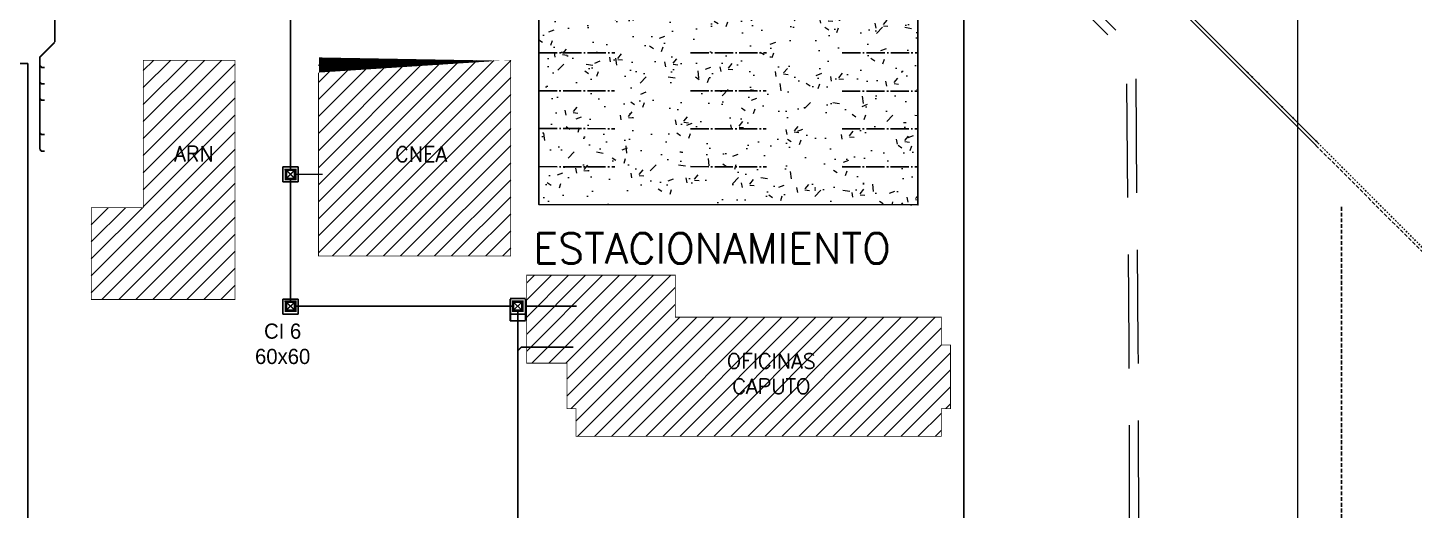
# Model space of a CAD drawing. Header units: millimetres. Extents: x 553474 to 556484, y 6145926 to 6146600.
# Drawn here: x 554016.3 to 554107.7, y 6146218.2 to 6146250 of the extents above; entities that cross this region are included whole.
import ezdxf

# ---------------------------------------------------------------- set-up
doc = ezdxf.new("R2010")
doc.units = ezdxf.units.MM
for name, pattern in [('ACAD_ISO04W100', [30, 24, -3, 0, -3]), ('DASHED2', [9.524999999999999, 6.349999999999999, -3.174999999999999]), ('HIDDEN', [0.375, 0.25, -0.125])]:
    doc.linetypes.add(name, pattern=pattern)
for name, color, linetype in [('1', 1, 'Continuous'), ('ARQ_TRAZOS', 11, 'HIDDEN'), ('EXCAVACION', 11, 'Continuous'), ('excavaciones', 1, 'Continuous'), ('Hatch', 8, 'Continuous'), ('INST - SANITARIA', 1, 'Continuous'), ('Muros', 5, 'Continuous'), ('Texto', 2, 'Continuous'), ('vehiculos', 253, 'Continuous')]:
    doc.layers.add(name, color=color, linetype=linetype)
doc.layers.add('8', color=8, linetype='Continuous', lineweight=0)
doc.layers.add('ARQ_TEXTOS', color=2, linetype='Continuous', lineweight=0)
doc.styles.add('ROMANS', font='romans.shx')
doc.styles.get("Standard").update_dxf_attribs({"font": 'arial.ttf'})
pattern_1 = [(45, (0, 0), (-0.561266007566822, 0.5612660075668221), [])]

# ---------------------------------------------------------------- blocks, each defined once
blk = doc.blocks.new('cinsc-60')
for p, q in [((0, 0.3691669211274871), (0, -0.3691669211274871)), ((0.6696915760171862, 0.3691669211274871), (0.6696915760171862, -0.371957724950164))]:
    blk.add_line(p, q)
at = {"linetype": 'DASHED2'}
for p, q in [((0.0530772623258997, 0.263818831516744), (0.6038075615061304, -0.2748696045339898)), ((0.6038075615061304, 0.263818831516744), (0.0530772623258997, -0.2748696045339898))]:
    blk.add_line(p, q, dxfattribs=at)
for points in [[(0.7057205720555828, 0.3239506256928166), (-0.0534752443526827, 0.3239506256928166)], [(0.7057205720555828, -0.3357108128635104), (-0.0474281792193665, -0.3357108128633968)]]:
    blk.add_lwpolyline(points)
at = {"const_width": 0.0095167155963303}
blk.add_lwpolyline([(0.6310028212520252, 0.2941535929421093), (0.6310028212520252, -0.3058464070579134), (0.0310028212520308, -0.3058464070579134), (0.0310028212520308, 0.2941535929421093)], close=True, dxfattribs=at)
at = {"linetype": 'DASHED2'}
blk.add_lwpolyline([(0.0530772623258997, 0.263818831516744), (0.0530772623258997, -0.2748696045339898), (0.6038075615061304, -0.2748696045339898), (0.6038075615061304, 0.263818831516744)], close=True, dxfattribs=at)

msp = doc.modelspace()

# ---------------------------------------------------------------- hatches: boundary and pattern name
at = {"layer": 'Hatch', "lineweight": 0, "ltscale": 50}
h = msp.add_hatch(dxfattribs=at)
h.set_pattern_fill('AR-CONC', color=256, scale=0.02)
h.set_pattern_definition([(49.99999999999999, (685.9995131563628, -7.258946433663368), (3.64369337992008, -0.3187817107780617), [0.381, -4.191000000000001]), (355, (685.9995131563628, -7.258946433663368), (-0.7048684284993868, 3.821136904780703), [0.3048, -3.3528116834]), (100.4514447, (686.3031532963505, -7.28551150392741), (2.938824941807066, 3.502355038243902), [0.3238001759999999, -3.561804891999999]), (46.18420000000002, (685.9995131563628, -6.242946433834732), (5.421580817842599, -0.8408465586545429), [0.5714999999999995, -6.286499999999996]), (96.63555760999994, (686.4513111563865, -6.313016433268785), (4.74808268103006, 4.948522491954431), [0.4857004628, -5.3427121632]), (351.1841511700001, (685.9995131563628, -6.242946433834732), (4.74808268129954, 4.948522491710653), [0.4571993414, -5.0291946384]), (21, (686.5075131563935, -6.49694643355906), (3.03228782538265, -2.045303963741752), [0.381, -4.191000000000001]), (326.0000000000001, (686.5075131563935, -6.49694643355906), (1.236040566952942, 3.683759322446385), [0.3048, -3.3528]), (71.45144499999999, (686.7602038083132, -6.667388431727886), (4.268328385574323, 1.638455377718105), [0.3238001760000001, -3.561798752]), (37.50000000000001, (685.9995131563628, -7.258946433663368), (0.06177206501183633, 1.691100777463062), [0, -3.31216, 0, -3.4036, 0, -3.3655]), (7.499999999999999, (685.9995131563628, -7.258946433663368), (1.336393250206115, 2.00361149636239), [0, -1.94056, 0, -3.23596, 0, -1.2827]), (327.5, (684.8666731563862, -7.258946433663368), (2.711811903337428, -0.1145748798534689), [0, -1.27, 0, -3.9624, 0, -5.2578]), (317.5, (684.3586731563555, -7.258946433663368), (2.962583627720361, 0.5085298206666606), [0, -1.651, 0, -2.63144, 0, -3.7338])])
h.paths.add_polyline_path([(554074.9958718029, 6146263.29847372), (554069.9858735905, 6146263.302645549), (554064.7722786698, 6146268.516243453), (554069.8952219492, 6146273.639186733), (554066.3558473263, 6146277.170879922), (554054.9876129598, 6146265.80264555), (554054.9876129598, 6146263.30264555), (554049.9754638702, 6146263.30264555), (554049.9754638702, 6146238.302646745), (554074.978512033, 6146238.285294007)])
h.paths.add_polyline_path([(554057.9601821202, 6146285.547623286), (554052.0079460414, 6146291.499094003), (554051.8193679545, 6146288.770895803), (554051.2863867584, 6146286.776458601), (554051.102174005, 6146285.777628256), (554045.1270804651, 6146279.802534709), (554009.6981482775, 6146279.80253471), (554009.698148277, 6146269.80253471), (554042.1981482768, 6146269.802534709)])
at = {"layer": 'Hatch', "linetype": 'Continuous', "lineweight": 5}
h = msp.add_hatch(dxfattribs=at)
h.set_pattern_fill('ANSI31', color=256, scale=0.25)
h.set_pattern_definition(pattern_1)
h.paths.add_polyline_path([(554029.9332553059, 6146247.801689952), (554023.883255353, 6146247.802427504), (554023.882072332, 6146238.098336327), (554020.4520723505, 6146238.098754475), (554020.4513348059, 6146232.04875452), (554029.9313347356, 6146232.047598818)])
h = msp.add_hatch(dxfattribs=at)
h.set_pattern_fill('ANSI31', color=256, scale=0.25)
h.set_pattern_definition(pattern_1)
h.paths.add_polyline_path([(554048.1144485198, 6146247.801689951), (554035.4344485204, 6146247.801689952), (554035.4344485194, 6146234.921689952), (554048.1144485198, 6146234.921689951)])
h = msp.add_hatch(dxfattribs=at)
h.set_pattern_fill('ANSI31', color=256, scale=0.25)
h.set_pattern_definition(pattern_1)
h.paths.add_polyline_path([(554077.1189070226, 6146229.053509662), (554076.518907023, 6146229.053509662), (554076.518907023, 6146230.883509662), (554058.9689070226, 6146230.883509662), (554058.9689070226, 6146233.65365), (554049.1689070222, 6146233.65365), (554049.1689070222, 6146227.853519124), (554051.8189070234, 6146227.853519124), (554051.8189070234, 6146224.853509663), (554052.418907023, 6146224.853509663), (554052.418907023, 6146223.023509662), (554076.518907023, 6146223.023509662), (554076.518907023, 6146224.853509663), (554077.1189070226, 6146224.853509663)])

# ---------------------------------------------------------------- linework, layer by layer
at = {"layer": '1', "linetype": 'HIDDEN', "lineweight": 18, "ltscale": 30, "flags": 128}
for points in [[(554074.9958718029, 6146263.29847372), (554076.1203855779, 6146260.894584135), (554088.718707109, 6146248.266842518), (554088.8834039606, 6146229.017836926), (554088.9430368003, 6146199.016403722), (554089.0430466203, 6146169.013000041), (554089.1607755938, 6146139.01026722), (554089.2186506849, 6146107.760449536), (554089.3181306788, 6146077.762401148), (554089.4726676659, 6146047.763395998), (554089.4726676659, 6146029.597526081), (554111.9330377227, 6146029.597526081), (554141.9331233476, 6146029.701298886), (554201.9274712479, 6146029.718422304), (554231.9320000019, 6146029.71842228), (554261.9274302409, 6146029.694286214), (554291.9323731872, 6146029.731455903), (554324.5345154238, 6146029.731455903), (554324.5345154238, 6146265.507573553), (554275.2978212058, 6146265.507573553), (554275.2978212058, 6146309.532055641), (554261.9269531124, 6146309.532055641), (554231.9327670156, 6146309.497373513), (554201.9292163843, 6146309.608777327), (554171.9281024865, 6146309.689029024), (554158.8287877673, 6146309.689029024), (554158.8287877673, 6146264.982399283), (554093.9833221585, 6146264.982399283)], [(554067.1231822134, 6146270.866447264), (554072.9816140397, 6146264.966631834), (554075.4504107162, 6146263.742827691), (554076.6737947318, 6146261.127581743), (554089.3165950106, 6146248.516261559), (554089.4833988583, 6146229.021000001), (554089.5430348123, 6146199.018), (554089.6430432867, 6146169.015), (554089.7607734133, 6146139.011999999), (554089.818648842, 6146107.761999999), (554089.9181255535, 6146077.76494141), (554090.0726676655, 6146047.764941409), (554090.0726676655, 6146030.197526081), (554111.9320000007, 6146030.197526081), (554141.9320000007, 6146030.301298589), (554201.9272999975, 6146030.318422279), (554231.9320000019, 6146030.318422279), (554261.9273000008, 6146030.294286513), (554291.9320015516, 6146030.331455902), (554323.9345154242, 6146030.331455902), (554323.9345154242, 6146264.907573554), (554274.6978212062, 6146264.907573554), (554274.6978212062, 6146308.932055641), (554261.9273000008, 6146308.932055641), (554231.9320000007, 6146308.897372225), (554201.9273000008, 6146309.008780306), (554171.9273000008, 6146309.089029024), (554159.428787767, 6146309.089029024), (554159.428787767, 6146264.382399283), (554094.0142592711, 6146264.382399283)]]:
    msp.add_lwpolyline(points, dxfattribs=at)
at = {"layer": '1', "linetype": 'Continuous', "const_width": 0.05, "flags": 128}
for points in [[(554023.8832553517, 6146247.802427504), (554029.9332553059, 6146247.801689952), (554029.9313347356, 6146232.047598818), (554020.4513348059, 6146232.04875452), (554020.4520723505, 6146238.098754475), (554023.882072332, 6146238.098336327), (554023.883255353, 6146247.802427504)], [(554035.4344485194, 6146234.92168995), (554035.4344485204, 6146247.801689952), (554048.1144485198, 6146247.801689951), (554048.1144485198, 6146234.921689951), (554035.4344485194, 6146234.921689952)], [(554076.518907023, 6146229.053509662), (554077.1189070226, 6146229.053509662), (554077.1189070226, 6146224.853509663), (554076.518907023, 6146224.853509663), (554076.518907023, 6146223.023509662), (554052.418907023, 6146223.023509662), (554052.418907023, 6146224.853509663), (554051.8189070234, 6146224.853509663), (554051.8189070234, 6146227.853519124), (554049.1689070222, 6146227.853519124), (554049.1689070222, 6146233.65365), (554058.9689070226, 6146233.65365), (554058.9689070226, 6146230.883509662), (554076.518907023, 6146230.883509662), (554076.518907023, 6146229.053509662)]]:
    msp.add_lwpolyline(points, dxfattribs=at)
at = {"layer": '1', "const_width": 0.1, "elevation": 9.796, "flags": 128}
for points in [[(554035.7006280967, 6146240.294694507), (554033.9254769175, 6146240.294694507)], [(554049.0856947429, 6146231.608300103), (554052.4601595122, 6146231.608300475)], [(554052.2460384768, 6146228.902187871), (554048.8060116492, 6146228.902187871), (554048.5874453882, 6146228.683621609)]]:
    msp.add_lwpolyline(points, dxfattribs=at)
at = {"layer": '1', "const_width": 0.1, "flags": 128}
msp.add_lwpolyline([(554035.7090219567, 6146240.294695061), (554033.9338707775, 6146240.294695061)], dxfattribs=at)
at = {"layer": '8', "lineweight": 0}
msp.add_line((554099.9999999999, 6146600.000000006), (554100.0000000017, 6145926.088135282), dxfattribs=at)
at = {"layer": 'ARQ_TRAZOS', "linetype": 'HIDDEN', "ltscale": 0.01}
msp.add_line((554096.6948716756, 6146247.02347425), (554112.9669496143, 6146230.751396311), dxfattribs=at)
at = {"layer": 'ARQ_TRAZOS', "linetype": 'HIDDEN'}
for p, q in [((554101.2208767823, 6146242.206312968), (554113.3662368582, 6146230.060952893)), ((554102.9034951589, 6146238.144112865), (554102.9034951589, 6146037.857914804))]:
    msp.add_line(p, q, dxfattribs=at)
at = {"layer": 'EXCAVACION'}
for p, q in [((554090.7183155564, 6146252.717187658), (554101.2291902461, 6146242.206312968)), ((554090.8844188516, 6146252.833927074), (554101.3706116019, 6146242.347734325))]:
    msp.add_line(p, q, dxfattribs=at)
at = {"layer": 'excavaciones', "flags": 128}
msp.add_lwpolyline([(554047.6458049144, 6146290.473059126), (554038.7645878089, 6146281.591842021), (554009.235150558, 6146281.591842022), (554009.2351505575, 6146269.591842021), (553979.5771108487, 6146269.591842021), (553979.5771108487, 6146247.591219732), (554016.2626320227, 6146247.591219732), (554016.2626320232, 6146204.651279245), (554045.9856119088, 6146204.651279245), (554045.9856119094, 6146171.662498875), (554078.0043037472, 6146171.662498874), (554078.0043037476, 6146263.087461771), (554047.6166786152, 6146290.443932827)], dxfattribs=at)
at = {"layer": 'INST - SANITARIA', "color": 10, "const_width": 0.11, "flags": 128}
for points in [[(554018.0449300023, 6146249.009328266), (554018.0449300023, 6146251.566865349)], [(554018.0449300023, 6146249.009328266), (554017.0558587739, 6146248.020257036), (554017.0558587739, 6146241.945851082)], [(554017.36930243, 6146247.341689399), (554017.1800204557, 6146247.341689399), (554017.0558587738, 6146247.465851082)], [(554017.3693024291, 6146246.252047368), (554017.1800204549, 6146246.252047368), (554017.055858773, 6146246.37620905)], [(554017.3693024291, 6146245.174899192), (554017.1800204549, 6146245.174899192), (554017.055858773, 6146245.299060874)], [(554017.3693024296, 6146242.91133143), (554017.1800204554, 6146242.91133143), (554017.0558587734, 6146243.035493112)], [(554017.3693024298, 6146241.8216894), (554017.1800204556, 6146241.8216894), (554017.0558587736, 6146241.945851082)]]:
    msp.add_lwpolyline(points, dxfattribs=at)
at = {"layer": 'Muros', "color": 10}
for p, q in [((554034.0864599664, 6146240.795015529, 9.796), (554033.0864599664, 6146240.795015529, 9.796)), ((554033.0864599664, 6146240.795015529, 9.796), (554033.0864599664, 6146239.795015528, 9.796)), ((554034.0948538263, 6146240.795016082), (554033.0948538263, 6146240.795016082)), ((554033.0948538263, 6146240.795016082), (554033.0948538263, 6146239.795016081)), ((554034.0864599664, 6146239.795015528, 9.796), (554034.0864599664, 6146240.795015529, 9.796)), ((554034.0948538263, 6146239.795016081), (554034.0948538263, 6146240.795016082)), ((554034.0864599664, 6146239.795015528, 9.796), (554033.0864599664, 6146239.795015528, 9.796)), ((554034.0948538263, 6146239.795016081), (554033.0948538263, 6146239.795016081)), ((554033.0867881629, 6146232.073514335, 9.796), (554033.0867881629, 6146231.073514335, 9.796)), ((554034.0867881629, 6146232.073514335, 9.796), (554033.0867881629, 6146232.073514335, 9.796)), ((554034.0951820229, 6146232.073514888), (554033.0951820229, 6146232.073514888)), ((554033.0951820229, 6146232.073514888), (554033.0951820229, 6146231.073514888)), ((554033.2867881629, 6146231.873514334, 9.796), (554033.2867881629, 6146231.273514334, 9.796)), ((554033.8867881629, 6146231.873514334, 9.796), (554033.2867881629, 6146231.873514334, 9.796)), ((554033.8951820228, 6146231.873514887), (554033.2951820228, 6146231.873514887)), ((554033.2951820228, 6146231.873514887), (554033.2951820228, 6146231.273514887)), ((554033.8867881629, 6146231.273514334, 9.796), (554033.8867881629, 6146231.873514334, 9.796)), ((554033.8951820228, 6146231.273514887), (554033.8951820228, 6146231.873514887)), ((554034.0867881629, 6146231.073514335, 9.796), (554034.0867881629, 6146232.073514335, 9.796)), ((554034.0951820229, 6146231.073514888), (554034.0951820229, 6146232.073514888)), ((554049.0856947429, 6146232.103378743, 9.795999456223466), (554048.0856947429, 6146232.103378743, 9.795999456223466)), ((554048.0856947429, 6146232.073514335, 9.796), (554048.0856947429, 6146230.634825582, 9.796)), ((554048.0940886028, 6146232.073514888), (554048.0940886028, 6146230.634826135)), ((554048.8856947428, 6146231.90337874, 9.795999456223466), (554048.2856947428, 6146231.90337874, 9.795999456223466)), ((554048.2856947428, 6146231.90337874, 9.795999456223466), (554048.2856947428, 6146231.303378741, 9.795999456223466)), ((554048.2940886028, 6146231.903379293), (554048.2940886028, 6146231.303379294)), ((554048.8856947428, 6146231.273514334, 9.796), (554048.8856947428, 6146231.873514334, 9.796)), ((554049.0856947429, 6146230.662920953, 9.796), (554049.0856947429, 6146232.073514335, 9.796)), ((554034.0867881629, 6146231.073514335, 9.796), (554033.0867881629, 6146231.073514335, 9.796)), ((554034.0951820229, 6146231.073514888), (554033.0951820229, 6146231.073514888)), ((554033.2867881629, 6146231.273514334, 9.796), (554033.8867881629, 6146231.273514334, 9.796)), ((554033.2951820228, 6146231.273514887), (554033.8951820228, 6146231.273514887)), ((554049.0856947429, 6146231.073514335, 9.796), (554048.0856947429, 6146231.073514335, 9.796)), ((554048.2856947428, 6146231.273514334, 9.796), (554048.8856947428, 6146231.273514334, 9.796)), ((554048.0856947429, 6146230.634825582, 9.796), (554049.0885761728, 6146230.634825582, 9.796))]:
    msp.add_line(p, q, dxfattribs=at)
at = {"layer": 'Muros', "color": 10, "const_width": 0.11, "flags": 128}
for points, elevation in [([(554033.5885388083, 6146240.624491542), (554033.5885388083, 6146251.616753679)], 9.796), ([(554033.5885388083, 6146231.873514334), (554033.5885388083, 6146239.964830103)], 9.796), ([(554033.8867881629, 6146231.603849096), (554048.2856947428, 6146231.603849096)], 9.796), ([(554048.5874453882, 6146231.303378741), (554048.5874453882, 6146216.735939006)], 9.795999456223466)]:
    msp.add_lwpolyline(points, dxfattribs=dict(at, elevation=elevation))
for points in [[(554033.5969326682, 6146240.624492095), (554033.5969326682, 6146251.616754232)], [(554033.5969326682, 6146231.873514887), (554033.5969326682, 6146239.964830657)], [(554033.8951820228, 6146231.603849649), (554048.2940886028, 6146231.603849649)]]:
    msp.add_lwpolyline(points, dxfattribs=at)
at = {"layer": 'vehiculos', "color": 7, "linetype": 'ACAD_ISO04W100', "ltscale": 0.05}
for p, q in [((554049.9824063118, 6146248.301944022), (554054.9824051071, 6146248.29847251)), ((554059.9824039025, 6146248.301944022), (554064.9824026978, 6146248.29847251)), ((554069.9824014931, 6146248.301944021), (554074.9924002885, 6146248.298472509)), ((554049.9702560217, 6146245.801951854), (554054.970254817, 6146245.798480342)), ((554059.9702536124, 6146245.79500883), (554064.9702524077, 6146245.791537317)), ((554069.970251203, 6146245.788065805), (554074.9802499984, 6146245.784594293)), ((554049.9719917768, 6146243.308893071), (554054.9719905722, 6146243.305421558)), ((554059.9719893675, 6146243.301950046), (554064.9719881628, 6146243.298478534)), ((554069.9685154479, 6146243.288066407), (554074.9785142433, 6146243.284594894)), ((554069.9719869582, 6146243.301950045), (554074.9819857535, 6146243.298478533)), ((554049.973727532, 6146240.801948237), (554054.9737263273, 6146240.798476725)), ((554059.9737251226, 6146240.801948237), (554064.973723918, 6146240.798476725)), ((554069.9667796928, 6146240.788067008), (554074.9767784881, 6146240.784595496)), ((554069.9737227133, 6146240.801948236), (554074.9837215086, 6146240.798476724))]:
    msp.add_line(p, q, dxfattribs=at)
at = {"layer": 'vehiculos', "color": 7, "linetype": 'Continuous', "ltscale": 0.05, "flags": 128}
msp.add_lwpolyline([(554062.9887603432, 6146273.803093206), (554054.9876123767, 6146265.801945234), (554054.9876123767, 6146263.301945234), (554049.9858778262, 6146263.301945234), (554049.9754632871, 6146238.301946429), (554074.975042733, 6146238.284596098), (554074.9958718029, 6146263.29847372), (554069.9858730073, 6146263.301945233), (554064.7722779261, 6146268.515542976), (554066.5242942504, 6146270.267559301)], dxfattribs=at)

# ---------------------------------------------------------------- block references
at = {"layer": '1'}
for p in [(554033.2557853417, 6146240.300540917, 9.796), (554033.2641792017, 6146240.30054147), (554033.2557853417, 6146231.609695503, 9.796), (554033.2641792017, 6146231.609696056), (554048.2546919215, 6146231.609695503, 9.795999456223466)]:
    msp.add_blockref('cinsc-60', p, dxfattribs=at)

# ---------------------------------------------------------------- texts
at = {"insert": (554033.0732150204, 6146229.121012439, 9.796), "char_height": 1, "width": 6.049999999999956, "attachment_point": 5, "rotation": 359.9930151100251}
msp.add_mtext('{\\fCentury Gothic|b0|i0|c0|p34;CI 6\\P60x60}', dxfattribs=at)
at = {"layer": 'ARQ_TEXTOS', "insert": (554049.6123099378, 6146236.419273612), "char_height": 2, "width": 27.63329510073177, "attachment_point": 1, "style": 'ROMANS'}
msp.add_mtext('ESTACIONAMIENTO', dxfattribs=at)
at = {"layer": 'Texto', "char_height": 1, "width": 46.30303253463376, "attachment_point": 5, "style": 'ROMANS'}
for s, insert in [('{\\C0;ARN}', (554027.2183330657, 6146241.650835278)), ('{\\C0;CNEA}', (554042.2138590608, 6146241.622827858)), ('{\\C0;OFICINAS\\PCAPUTO}', (554065.3014360755, 6146227.160376248))]:
    msp.add_mtext(s, dxfattribs=dict(at, insert=insert))

doc.saveas('drawing.dxf')
